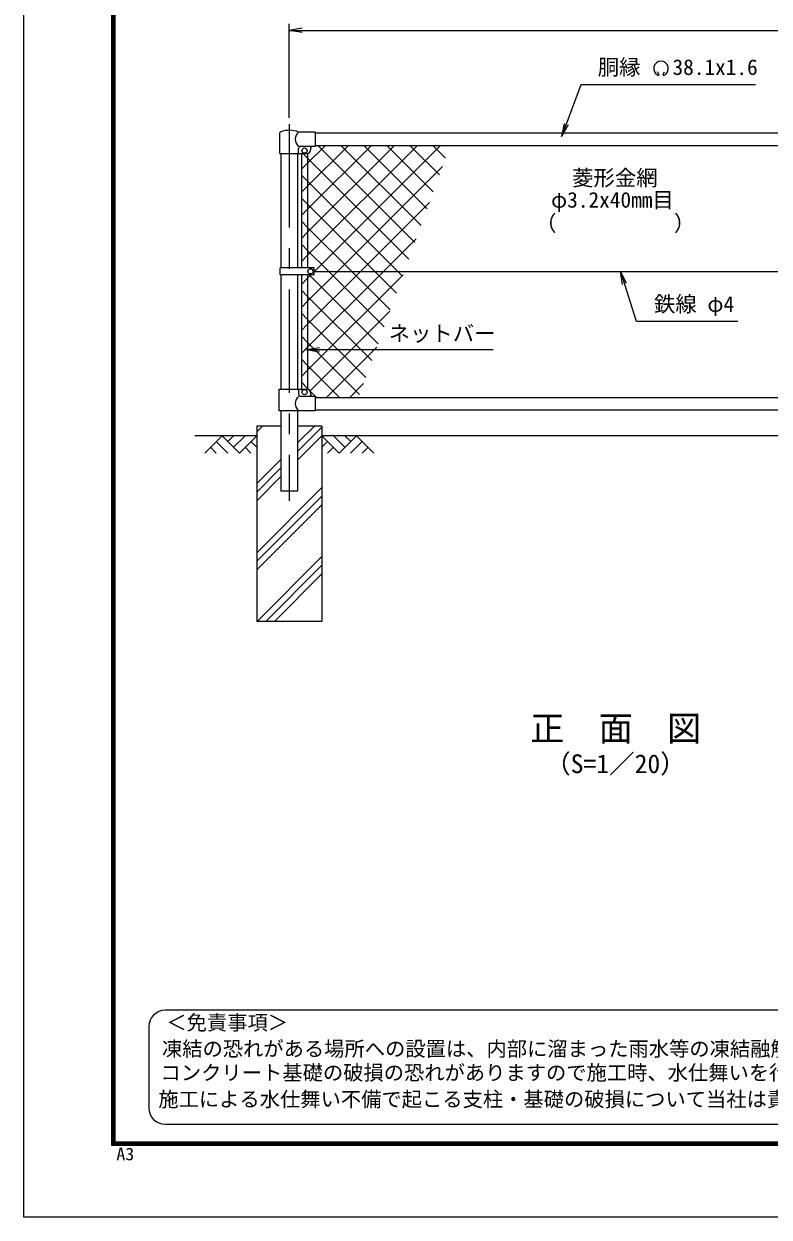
# Model space of a CAD drawing. Units: millimetres, scale not verified. Extents: x -4200 to 4200, y -2970 to 2970.
# Drawn here: x -4200 to -1911, y -2970 to 695 of the extents above; entities that cross this region are included whole.
import ezdxf
from ezdxf.enums import TextEntityAlignment as Align

# ---------------------------------------------------------------- set-up
doc = ezdxf.new("R2010")
doc.units = ezdxf.units.MM
doc.header["$LTSCALE"] = 10
doc.linetypes.add('USER1', pattern=[50.8, 31.75, -6.35, 6.35, -6.35])
for name, color, linetype, lineweight in [('0-0_D-TTL-TXT', 7, 'Continuous', 25), ('0-1_D-BMK', 2, 'USER1', 13), ('0-2_D-STR1', 1, 'Continuous', 25), ('0-3_D-STR-DIM', 7, 'Continuous', 13), ('0-6_D-BGD', 7, 'Continuous', 25), ('0-7_D-STR4', 7, 'Continuous', 25), ('0-8_D-DCR-HCH', 7, 'Continuous', 13), ('0-9_D-STR3', 3, 'Continuous', 13), ('0-A_D-STR2', 7, 'Continuous', 13), ('0-B_D-STR-TXT', 7, 'Continuous', 13), ('0-C_D-TTL', 7, 'Continuous', 25)]:
    doc.layers.add(name, color=color, linetype=linetype, lineweight=lineweight)
doc.layers.add('0-4_0', color=7, linetype='Continuous')
doc.styles.add('ＭＳ ゴシック', font='')
doc.styles.get('ＭＳ ゴシック').set_extended_font_data('MS Gothic')

# ---------------------------------------------------------------- blocks, each defined once
blk = doc.blocks.new('_Open')
at = {"layer": '0-4_0'}
blk.add_line((-10, 1.667), (0, 0), dxfattribs=at)
blk.add_lwpolyline([(-10, -1.667), (0, 0), (-10, 0)], dxfattribs=at)

msp = doc.modelspace()

# ---------------------------------------------------------------- linework, layer by layer
at = {"layer": '0-0_D-TTL-TXT', "color": 2}
for p, q in [((-1320.28, -2334.5), (-3765.83, -2334.5)), ((-3815.83, -2384.5), (-3815.83, -2634.5)), ((-3765.83, -2684.5), (-1320.28, -2684.5))]:
    msp.add_line(p, q, dxfattribs=at)
for centre, start, end in [((-3765.83, -2384.5), 90, 180), ((-3765.83, -2634.5), 180, 270)]:
    msp.add_arc(centre, 50, start, end, dxfattribs=at)
at = {"layer": '0-1_D-BMK'}
msp.add_line((-3384.65, 387.29), (-3384.65, -769.77), dxfattribs=at)
at = {"layer": '0-2_D-STR1'}
for p, q in [((-3304.65, 360.23), (-1464.65, 360.23)), ((-3410.05, 297.23), (-3410.05, -54.27)), ((-3359.25, 297.23), (-3359.25, -54.27)), ((-3304.65, 322.23), (-1464.65, 322.23)), ((-3410.05, -75.27), (-3410.05, -426.77)), ((-3359.25, -75.27), (-3359.25, -426.77)), ((-3304.65, -451.77), (-1464.65, -451.77)), ((-3410.05, -492.77), (-3410.05, -739.77)), ((-3359.25, -492.77), (-3359.25, -739.77)), ((-3304.65, -489.77), (-1464.65, -489.77)), ((-3359.25, -739.77), (-3410.05, -739.77))]:
    msp.add_line(p, q, dxfattribs=at)
at = {"layer": '0-3_D-STR-DIM'}
for p, q in [((-3384.65, 407.29), (-3384.65, 695.23)), ((-3344.65, 675.23), (-1424.65, 675.23))]:
    msp.add_line(p, q, dxfattribs=at)
at = {"layer": '0-6_D-BGD'}
for p, q in [((-3484.65, -569.77), (-3674.65, -569.77)), ((-1484.65, -569.77), (-3284.65, -569.77))]:
    msp.add_line(p, q, dxfattribs=at)
at = {"layer": '0-7_D-STR4'}
for p, q in [((-3484.65, -539.77), (-3484.65, -1139.77)), ((-3410.05, -539.77), (-3484.65, -539.77)), ((-3284.65, -539.77), (-3359.25, -539.77)), ((-3284.65, -539.77), (-3284.65, -1139.77)), ((-3284.65, -1139.77), (-3484.65, -1139.77))]:
    msp.add_line(p, q, dxfattribs=at)
at = {"layer": '0-8_D-DCR-HCH'}
for p, q in [((-3484.65, -557.69), (-3466.74, -539.77)), ((-3359.25, -591.39), (-3307.64, -539.77)), ((-3359.25, -617.91), (-3284.65, -543.31)), ((-3591.08, -569.77), (-3644.29, -622.99)), ((-3591.08, -569.77), (-3537.87, -622.99)), ((-3573.34, -587.51), (-3555.6, -569.77)), ((-3555.6, -605.25), (-3520.13, -569.77)), ((-3537.87, -622.99), (-3484.65, -569.77)), ((-3359.25, -644.42), (-3284.65, -569.82)), ((-3231.44, -622.99), (-3284.65, -569.77)), ((-3213.7, -605.25), (-3249.18, -569.77)), ((-3178.23, -569.77), (-3231.44, -622.99)), ((-3195.87, -587.6), (-3213.7, -569.77)), ((-3178.23, -569.77), (-3125.02, -622.99)), ((-3626.55, -605.25), (-3608.73, -622.99)), ((-3608.82, -587.51), (-3573.18, -622.99)), ((-3520.13, -605.25), (-3502.31, -622.99)), ((-3502.39, -587.51), (-3484.65, -605.17)), ((-3266.92, -587.51), (-3284.65, -605.17)), ((-3249.18, -605.25), (-3267, -622.99)), ((-3160.49, -587.51), (-3196.13, -622.99)), ((-3142.76, -605.25), (-3160.57, -622.99)), ((-3484.65, -716.79), (-3410.05, -642.19)), ((-3484.65, -743.31), (-3410.05, -668.71)), ((-3484.65, -769.82), (-3410.05, -695.22)), ((-3484.65, -928.92), (-3284.65, -728.92)), ((-3484.65, -955.44), (-3284.65, -755.44)), ((-3484.65, -981.96), (-3284.65, -781.96)), ((-3483.37, -1139.77), (-3284.65, -941.05)), ((-3456.86, -1139.77), (-3284.65, -967.57)), ((-3430.34, -1139.77), (-3284.65, -994.09))]:
    msp.add_line(p, q, dxfattribs=at)
at = {"layer": '0-9_D-STR3'}
for p, q in [((-3413.2, 297.23), (-3413.2, 360.92)), ((-3304.65, 363.23), (-3356.1, 363.23)), ((-3304.65, 363.23), (-3304.65, 319.23)), ((-3413.2, 297.23), (-3356.1, 297.23)), ((-3356.1, 297.23), (-3356.1, 312.23)), ((-3356.1, 297.23), (-3329.65, 297.23)), ((-3304.65, 319.23), (-3349.1, 319.23)), ((-3347.15, 297.23), (-3347.15, -54.27)), ((-3328.15, 297.23), (-3328.15, -54.27)), ((-3319.65, 312.23), (-3319.65, 307.23)), ((-3412.15, -75.27), (-3412.15, -54.27)), ((-3307.66, -54.27), (-3412.15, -54.27)), ((-3307.66, -75.27), (-3307.66, -54.27)), ((-3307.66, -64.77), (-1467.15, -64.77)), ((-3307.66, -75.27), (-3412.15, -75.27)), ((-3347.15, -75.27), (-3347.15, -426.77)), ((-3328.15, -75.27), (-3328.15, -426.89)), ((-3415.6, -426.77), (-3329.65, -426.77)), ((-3415.6, -492.77), (-3415.6, -426.77)), ((-3356.1, -426.77), (-3356.1, -441.77)), ((-3319.65, -436.77), (-3319.65, -441.77)), ((-3304.65, -448.77), (-3349.1, -448.77)), ((-3304.65, -448.77), (-3304.65, -492.77)), ((-3304.65, -492.77), (-3415.6, -492.77))]:
    msp.add_line(p, q, dxfattribs=at)
for centre in [(-3337.65, 306.23), (-3319.66, -64.77), (-3337.65, -435.77)]:
    msp.add_circle(centre, 8, dxfattribs=at)
for centre, radius, start, end in [((-3384.65, 288.49), 80, 69.0916, 109.22051), ((-3409.9, 360.92), 3.3, 109.22051, 180), ((-3337.91, 341.23), 28.55, 129.59418, 230.40582), ((-3349.1, 312.23), 7, 90, 180), ((-3329.65, 307.23), 10, 270, 0), ((-3312.65, 312.23), 7, 90, 180), ((-3329.65, -436.77), 10, 0, 90), ((-3337.91, -470.77), 28.55, 129.59418, 230.40582), ((-3349.1, -441.77), 7, 180, 270), ((-3312.65, -441.77), 7, 180, 270)]:
    msp.add_arc(centre, radius, start, end, dxfattribs=at)
at = {"layer": '0-A_D-STR2'}
for p, q in [((-3328.15, 267.72), (-3273.64, 322.23)), ((-3328.15, 197.01), (-3202.93, 322.23)), ((-3328.15, 126.29), (-3132.22, 322.23)), ((-3328.15, 55.58), (-3061.51, 322.23)), ((-3328.15, -15.13), (-2990.8, 322.23)), ((-2998.89, 24.03), (-3297.09, 322.23)), ((-2980.03, 75.87), (-3226.38, 322.23)), ((-2961.16, 127.71), (-3155.67, 322.23)), ((-2942.29, 179.56), (-3084.96, 322.23)), ((-2923.42, 231.4), (-3014.25, 322.23)), ((-2904.55, 283.24), (-2943.54, 322.23)), ((-3347.15, 248.72), (-3328.15, 267.72)), ((-3236.38, -64.77), (-2913.81, 257.79)), ((-3328.15, 211.87), (-3347.15, 230.87)), ((-3347.15, 178.01), (-3328.15, 197.01)), ((-3051.51, -64.77), (-3328.15, 211.87)), ((-3328.15, 141.16), (-3347.15, 160.16)), ((-3165.67, -64.77), (-2954.28, 146.62)), ((-3347.15, 107.29), (-3328.15, 126.29)), ((-3122.22, -64.77), (-3328.15, 141.16)), ((-3328.15, 70.45), (-3347.15, 89.45)), ((-3347.15, 36.58), (-3328.15, 55.58)), ((-3192.93, -64.77), (-3328.15, 70.45)), ((-3328.15, -0.26), (-3347.15, 18.74)), ((-3094.96, -64.77), (-2994.74, 35.44)), ((-3347.15, -34.13), (-3328.15, -15.13)), ((-3263.64, -64.77), (-3328.15, -0.26)), ((-3344.85, -54.27), (-3347.15, -51.97)), ((-3328.15, -156.55), (-3236.38, -64.77)), ((-3328.15, -227.26), (-3165.67, -64.77)), ((-3328.15, -297.97), (-3094.96, -64.77)), ((-3093.24, -235.18), (-3263.64, -64.77)), ((-3074.37, -183.34), (-3192.93, -64.77)), ((-3055.5, -131.49), (-3122.22, -64.77)), ((-3036.63, -79.65), (-3051.51, -64.77)), ((-3112.11, -287.02), (-3323.85, -75.27)), ((-3328.15, -141.68), (-3347.15, -122.68)), ((-3130.98, -338.86), (-3328.15, -141.68)), ((-3347.15, -175.55), (-3328.15, -156.55)), ((-3328.15, -212.4), (-3347.15, -193.4)), ((-3149.85, -390.7), (-3328.15, -212.4)), ((-3320.85, -432.09), (-3075.67, -186.91)), ((-3347.15, -246.26), (-3328.15, -227.26)), ((-3328.15, -283.11), (-3347.15, -264.11)), ((-3168.71, -442.55), (-3328.15, -283.11)), ((-3347.15, -316.97), (-3328.15, -297.97)), ((-3269.83, -451.77), (-3116.13, -298.08)), ((-3300.91, -451.77), (-3321.17, -431.51)), ((-3199.12, -451.77), (-3156.6, -409.26))]:
    msp.add_line(p, q, dxfattribs=at)
for points in [[(-3017.76, -27.81), (-3328.15, 282.58), (-3343.22, 297.64)], [(-3307.66, -65.34), (-3307.09, -64.77), (-2920.09, 322.23)], [(-3347.15, -104.84), (-3328.15, -85.84), (-3317.59, -75.27)], [(-3347.15, -387.68), (-3328.15, -368.68), (-3035.21, -75.73)], [(-3230.2, -451.77), (-3328.15, -353.82), (-3347.15, -334.82)], [(-3324.34, -428.35), (-3328.15, -424.53), (-3347.15, -405.53)]]:
    msp.add_lwpolyline(points, dxfattribs=at)
at = {"layer": '0-B_D-STR-TXT'}
for p, q in [((-2249.34, 541.1), (-2253.48, 548.28)), ((-2236.85, 541.1), (-2232.71, 548.28)), ((-2758.78, -305.87), (-3329.9, -305.87))]:
    msp.add_line(p, q, dxfattribs=at)
for points in [[(-1952.84, 508.23), (-2489.13, 508.23), (-2547.78, 351.66)], [(-2006.99, -218.4), (-2318.32, -218.4), (-2366.41, -66.68)]]:
    msp.add_lwpolyline(points, dxfattribs=at)
for centre, radius, start, end in [((-2243.09, 558.26), 22.5, 294.32478, 245.67522), ((-2251.39, 539.86), 2.37, 245.67522, 30), ((-2234.8, 539.86), 2.37, 150, 294.32478)]:
    msp.add_arc(centre, radius, start, end, dxfattribs=at)
at = {"layer": '0-C_D-TTL', "color": 2}
msp.add_lwpolyline([(-4199.68, 2970.23), (4200.32, 2970.23), (4200.32, -2969.77), (-4199.68, -2969.77)], close=True, dxfattribs=at)
at = {"layer": '0-C_D-TTL'}
for points in [[(-3929.68, 2750.23), (3930.32, 2750.23), (3930.32, -2749.77), (-3929.68, -2749.77)], [(-3927.18, 2747.73), (3927.82, 2747.73), (3927.82, -2747.27), (-3927.18, -2747.27)], [(-3924.68, 2745.23), (3925.32, 2745.23), (3925.32, -2744.77), (-3924.68, -2744.77)], [(-3922.18, 2742.73), (3922.82, 2742.73), (3922.82, -2742.27), (-3922.18, -2742.27)], [(-3919.68, 2740.23), (3920.32, 2740.23), (3920.32, -2739.77), (-3919.68, -2739.77)]]:
    msp.add_lwpolyline(points, close=True, dxfattribs=at)

# ---------------------------------------------------------------- block references
at = {"layer": '0-3_D-STR-DIM', "xscale": 4, "yscale": 4, "rotation": 180}
msp.add_blockref('_Open', (-3384.65, 675.23), dxfattribs=at)
at = {"layer": '0-B_D-STR-TXT', "xscale": 4, "yscale": 4}
for p, rotation in [((-2548.48, 349.79), 249.46512), ((-2367.02, -64.77), 107.58773), ((-3331.9, -305.87), 180)]:
    msp.add_blockref('_Open', p, dxfattribs=dict(at, rotation=rotation))

# ---------------------------------------------------------------- texts
at = {"layer": '0-0_D-TTL-TXT', "style": 'ＭＳ ゴシック'}
for s, height, p in [('正\u3000面\u3000図', 76.97, (-2644.55, -1530.17)), ('（S=1／20）', 57.7, (-2599.07, -1623.36)), ('＜免責事項＞ \u3000\u3000', 45.67, (-3762.12, -2408.68)), ('凍結の恐れがある場所への設置は、内部に溜まった雨水等の凍結融解により支柱の破損や', 45.67, (-3775.65, -2489.17)), ('コンクリート基礎の破損の恐れがありますので施工時、水仕舞いを行ってください。', 45.67, (-3779.76, -2562.6)), ('施工による水仕舞い不備で起こる支柱・基礎の破損について当社は責任を負いかねます。 ', 45.67, (-3786.75, -2644.09))]:
    msp.add_text(s, height=height, dxfattribs=at).set_placement(p, align=Align.BOTTOM_LEFT)
at = {"layer": '0-B_D-STR-TXT', "style": 'ＭＳ ゴシック'}
for s, p in [('胴縁 \u300038.1x1.6', (-2437.2, 524.01)), ('菱形金網', (-2515.85, 184.03)), ('φ3.2x40mm目', (-2580.83, 116.44)), ('（\u3000\u3000   \u3000\u3000）', (-2629.56, 44.79)), ('鉄線 φ4', (-2264.6, -203.53)), ('ネットバー', (-3079.34, -293.92))]:
    msp.add_text(s, height=48.09, dxfattribs=at).set_placement(p, align=Align.BOTTOM_LEFT)
at = {"layer": '0-C_D-TTL', "style": 'ＭＳ ゴシック', "width": 1.05}
msp.add_text('A3', height=38.48, dxfattribs=at).set_placement((-3915.77, -2806.58), align=Align.BOTTOM_LEFT)

doc.saveas('drawing.dxf')
